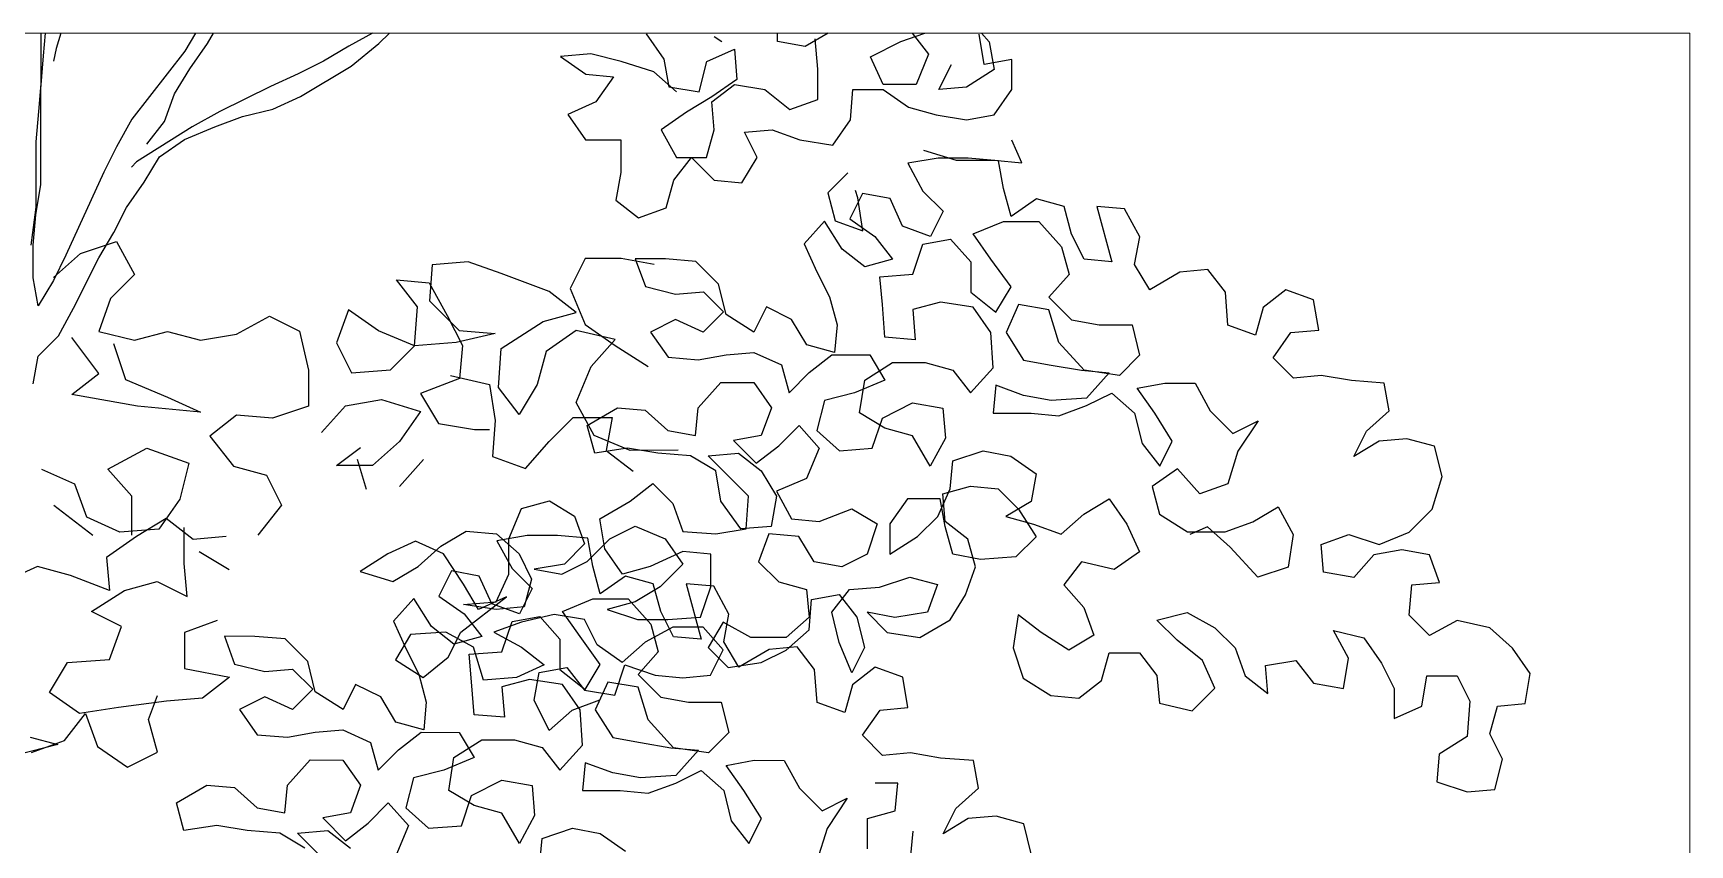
# Model space of a CAD drawing. Header units: millimetres. Extents: x 2810.5 to 2848.4, y 1624.4 to 1676.1.
# Drawn here: x 2838.274 to 2840.414, y 1652.577 to 1653.625 of the extents above; entities that cross this region are included whole.
import ezdxf

# ---------------------------------------------------------------- set-up
doc = ezdxf.new("R2010")
doc.units = ezdxf.units.MM
doc.layers.add('PROIEZIONI_projections', color=145, linetype='Continuous', lineweight=13)
doc.layers.add('VERDE_ALBERI', color=104, linetype='Continuous')

msp = doc.modelspace()

# ---------------------------------------------------------------- linework, layer by layer
at = {"layer": 'PROIEZIONI_projections'}
msp.add_lwpolyline([(2840.414, 1653.6251), (2836.2066, 1653.6251), (2836.2066, 1651.053), (2840.414, 1651.053)], close=True, dxfattribs=at)
at = {"layer": 'VERDE_ALBERI'}
for p, q in [((2838.2845, 1653.6251), (2838.2845, 1653.5599)), ((2838.2878, 1653.5957), (2838.2905, 1653.6251)), ((2838.3101, 1653.6251), (2838.3041, 1653.6054)), ((2838.4841, 1653.6251), (2838.4702, 1653.602)), ((2838.4995, 1653.6118), (2838.5075, 1653.6251)), ((2838.7127, 1653.6251), (2838.6819, 1653.6083)), ((2838.7209, 1653.6116), (2838.7346, 1653.6251)), ((2839.0662, 1653.6243), (2839.089, 1653.5917)), ((2839.1541, 1653.6209), (2839.1639, 1653.6144)), ((2839.2355, 1653.6143), (2839.2355, 1653.6251)), ((2839.2714, 1653.6078), (2839.2355, 1653.6143)), ((2839.3012, 1653.6251), (2839.2714, 1653.6078)), ((2839.2876, 1653.5785), (2839.2844, 1653.6176)), ((2839.356, 1653.5947), (2839.3951, 1653.6142)), ((2839.3951, 1653.6142), (2839.4259, 1653.6251)), ((2839.4098, 1653.6251), (2839.4309, 1653.5979)), ((2839.5026, 1653.5848), (2839.4961, 1653.6239)), ((2839.4993, 1653.6251), (2839.5091, 1653.6141)), ((2839.5091, 1653.6141), (2839.5156, 1653.5783)), ((2838.2845, 1653.5533), (2838.2878, 1653.5957)), ((2838.3041, 1653.6054), (2838.3008, 1653.5891)), ((2838.4702, 1653.602), (2838.4017, 1653.5141)), ((2838.4766, 1653.5792), (2838.4995, 1653.6118)), ((2838.6819, 1653.6083), (2838.6493, 1653.5888)), ((2838.6851, 1653.5823), (2838.7209, 1653.6116)), ((2838.9945, 1653.5983), (2838.9554, 1653.5951)), ((2838.9554, 1653.5951), (2838.988, 1653.5722)), ((2839.0336, 1653.5885), (2838.9945, 1653.5983)), ((2839.089, 1653.5917), (2839.0954, 1653.5559)), ((2839.1443, 1653.5884), (2839.1802, 1653.6046)), ((2839.1802, 1653.6046), (2839.1834, 1653.5655)), ((2839.3723, 1653.5589), (2839.356, 1653.5947)), ((2839.4309, 1653.5979), (2839.4146, 1653.5588)), ((2838.4571, 1653.5467), (2838.4766, 1653.5792)), ((2838.6167, 1653.5726), (2838.5808, 1653.5563)), ((2838.6493, 1653.5888), (2838.6167, 1653.5726)), ((2838.6199, 1653.5433), (2838.6851, 1653.5823)), ((2838.988, 1653.5722), (2839.0238, 1653.5689)), ((2839.0759, 1653.5754), (2839.0336, 1653.5885)), ((2839.1052, 1653.5493), (2839.0759, 1653.5754)), ((2839.1345, 1653.5493), (2839.1443, 1653.5884)), ((2839.2876, 1653.5394), (2839.2876, 1653.5785)), ((2839.4439, 1653.5523), (2839.4602, 1653.5848)), ((2839.5156, 1653.5783), (2839.4797, 1653.5555)), ((2839.5384, 1653.5913), (2839.5026, 1653.5848)), ((2839.5384, 1653.5522), (2839.5384, 1653.5913)), ((2838.2845, 1653.5599), (2838.2812, 1653.524)), ((2838.2844, 1653.4296), (2838.2845, 1653.5533)), ((2838.5808, 1653.5563), (2838.5157, 1653.5238)), ((2839.0238, 1653.5689), (2839.001, 1653.5364)), ((2839.0954, 1653.5559), (2839.1345, 1653.5493)), ((2839.1834, 1653.5655), (2839.1508, 1653.5428)), ((2839.1508, 1653.5363), (2839.1801, 1653.559)), ((2839.1801, 1653.559), (2839.2192, 1653.5525)), ((2839.2192, 1653.5525), (2839.2517, 1653.5264)), ((2839.3299, 1653.5133), (2839.3332, 1653.5524)), ((2839.3332, 1653.5524), (2839.3723, 1653.5523)), ((2839.4146, 1653.5588), (2839.3723, 1653.5589)), ((2839.3723, 1653.5523), (2839.4048, 1653.5295)), ((2839.4797, 1653.5555), (2839.4439, 1653.5523)), ((2839.5155, 1653.5196), (2839.5384, 1653.5522)), ((2838.444, 1653.5109), (2838.4571, 1653.5467)), ((2838.5841, 1653.527), (2838.6199, 1653.5433)), ((2839.001, 1653.5364), (2838.9651, 1653.5201)), ((2839.1508, 1653.5428), (2839.1182, 1653.5233)), ((2839.154, 1653.5004), (2839.1508, 1653.5363)), ((2839.2517, 1653.5264), (2839.2876, 1653.5394)), ((2839.4048, 1653.5295), (2839.4406, 1653.5197)), ((2838.2812, 1653.524), (2838.2779, 1653.4849)), ((2838.4017, 1653.5141), (2838.3821, 1653.4783)), ((2838.4212, 1653.4816), (2838.444, 1653.5109)), ((2838.5157, 1653.5238), (2838.4798, 1653.5043)), ((2838.5091, 1653.5043), (2838.545, 1653.5173)), ((2838.545, 1653.5173), (2838.5841, 1653.527)), ((2838.9651, 1653.5201), (2838.9879, 1653.4876)), ((2839.1182, 1653.5233), (2839.0856, 1653.5005)), ((2839.3071, 1653.4807), (2839.3299, 1653.5133)), ((2839.4406, 1653.5197), (2839.4797, 1653.5132)), ((2839.4797, 1653.5132), (2839.5155, 1653.5196)), ((2838.2779, 1653.4849), (2838.2778, 1653.4003)), ((2838.4798, 1653.5043), (2838.4081, 1653.4588)), ((2838.4375, 1653.4653), (2838.4701, 1653.488)), ((2838.4701, 1653.488), (2838.5091, 1653.5043)), ((2838.9879, 1653.4876), (2839.0335, 1653.4875)), ((2839.0335, 1653.4875), (2839.0335, 1653.4452)), ((2839.0856, 1653.5005), (2839.1051, 1653.4646)), ((2839.1442, 1653.4646), (2839.154, 1653.5004)), ((2839.1931, 1653.4971), (2839.2289, 1653.5004)), ((2839.2093, 1653.4646), (2839.1931, 1653.4971)), ((2839.2289, 1653.5004), (2839.2647, 1653.4873)), ((2839.2647, 1653.4873), (2839.3071, 1653.4807)), ((2839.5513, 1653.4577), (2839.5383, 1653.4871)), ((2838.3821, 1653.4783), (2838.3658, 1653.4458)), ((2838.4179, 1653.4327), (2838.4375, 1653.4653)), ((2839.1018, 1653.4353), (2839.1247, 1653.4646)), ((2839.1051, 1653.4646), (2839.1442, 1653.4646)), ((2839.1247, 1653.4646), (2839.1539, 1653.4353)), ((2839.1898, 1653.432), (2839.2093, 1653.4646)), ((2839.443, 1653.4635), (2839.4039, 1653.4571)), ((2839.4243, 1653.4741), (2839.4666, 1653.4611)), ((2839.4821, 1653.4635), (2839.443, 1653.4635)), ((2839.5212, 1653.4602), (2839.4821, 1653.4635)), ((2838.3658, 1653.4458), (2838.3168, 1653.3384)), ((2838.4081, 1653.4588), (2838.4016, 1653.4523)), ((2839.0335, 1653.4452), (2839.0269, 1653.4094)), ((2839.3266, 1653.4449), (2839.3005, 1653.4189)), ((2839.4039, 1653.4571), (2839.4234, 1653.4212)), ((2839.4666, 1653.4611), (2839.5155, 1653.461)), ((2839.5155, 1653.461), (2839.5513, 1653.4577)), ((2839.5277, 1653.4244), (2839.5212, 1653.4602)), ((2838.2778, 1653.3905), (2838.2844, 1653.4296)), ((2838.3951, 1653.4002), (2838.4179, 1653.4327)), ((2839.092, 1653.3995), (2839.1018, 1653.4353)), ((2839.1539, 1653.4353), (2839.1898, 1653.432)), ((2839.3396, 1653.4123), (2839.3363, 1653.4221)), ((2839.4234, 1653.4212), (2839.4495, 1653.3951)), ((2839.5374, 1653.3886), (2839.5277, 1653.4244)), ((2838.2778, 1653.4003), (2838.2713, 1653.3514)), ((2838.3787, 1653.3676), (2838.3951, 1653.4002)), ((2839.0269, 1653.4094), (2839.0562, 1653.3865)), ((2839.0562, 1653.3865), (2839.092, 1653.3995)), ((2839.3005, 1653.4189), (2839.3102, 1653.383)), ((2839.3453, 1653.418), (2839.329, 1653.3855)), ((2839.346, 1653.37), (2839.3396, 1653.4123)), ((2839.3811, 1653.4115), (2839.3453, 1653.418)), ((2839.3973, 1653.3757), (2839.3811, 1653.4115)), ((2839.57, 1653.4113), (2839.5374, 1653.3886)), ((2839.6058, 1653.4015), (2839.57, 1653.4113)), ((2839.6155, 1653.3657), (2839.6058, 1653.4015)), ((2839.684, 1653.3982), (2839.6482, 1653.4015)), ((2839.6482, 1653.4015), (2839.6676, 1653.3298)), ((2838.2745, 1653.3514), (2838.2778, 1653.3905)), ((2839.2964, 1653.3823), (2839.2703, 1653.353)), ((2839.3192, 1653.3464), (2839.2964, 1653.3823)), ((2839.3102, 1653.383), (2839.346, 1653.37)), ((2839.329, 1653.3855), (2839.3615, 1653.3627)), ((2839.4495, 1653.3951), (2839.4332, 1653.3626)), ((2839.4885, 1653.3658), (2839.5276, 1653.382)), ((2839.5276, 1653.382), (2839.5732, 1653.382)), ((2839.5732, 1653.382), (2839.6025, 1653.3494)), ((2839.7035, 1653.3623), (2839.684, 1653.3982)), ((2838.3357, 1653.3406), (2838.3822, 1653.3561)), ((2838.3592, 1653.3351), (2838.3787, 1653.3676)), ((2838.3822, 1653.3561), (2838.4054, 1653.3136)), ((2839.3615, 1653.3627), (2839.3843, 1653.3333)), ((2839.4332, 1653.3626), (2839.3973, 1653.3757)), ((2839.4234, 1653.3528), (2839.4592, 1653.3593)), ((2839.4592, 1653.3593), (2839.4852, 1653.33)), ((2839.5113, 1653.3332), (2839.4885, 1653.3658)), ((2839.6318, 1653.3331), (2839.6155, 1653.3657)), ((2839.6969, 1653.3265), (2839.7035, 1653.3623)), ((2838.2745, 1653.3091), (2838.2745, 1653.3514)), ((2838.3168, 1653.3384), (2838.3005, 1653.3058)), ((2838.3009, 1653.3096), (2838.3357, 1653.3406)), ((2838.3265, 1653.2699), (2838.3592, 1653.3351)), ((2839.2703, 1653.353), (2839.2866, 1653.3171)), ((2839.3484, 1653.3236), (2839.3192, 1653.3464)), ((2839.4103, 1653.3138), (2839.4234, 1653.3528)), ((2839.6025, 1653.3494), (2839.6122, 1653.3136)), ((2838.4054, 1653.3136), (2838.3745, 1653.2826)), ((2838.7899, 1653.3261), (2838.7861, 1653.2797)), ((2838.8363, 1653.33), (2838.7899, 1653.3261)), ((2838.8789, 1653.3146), (2838.8363, 1653.33)), ((2838.9408, 1653.2914), (2838.8789, 1653.3146)), ((2838.9872, 1653.334), (2838.9679, 1653.2953)), ((2839.0337, 1653.3341), (2838.9872, 1653.334)), ((2839.0763, 1653.3264), (2839.0337, 1653.3341)), ((2839.0912, 1653.3336), (2839.0521, 1653.3336)), ((2839.0521, 1653.3336), (2839.0651, 1653.2978)), ((2839.1302, 1653.3303), (2839.0912, 1653.3336)), ((2839.1595, 1653.301), (2839.1302, 1653.3303)), ((2839.2866, 1653.3171), (2839.3028, 1653.2845)), ((2839.3843, 1653.3333), (2839.3484, 1653.3236)), ((2839.368, 1653.3105), (2839.4103, 1653.3138)), ((2839.4852, 1653.33), (2839.4852, 1653.2909)), ((2839.5373, 1653.2974), (2839.5113, 1653.3332)), ((2839.6122, 1653.3136), (2839.5862, 1653.2843)), ((2839.6676, 1653.3298), (2839.6318, 1653.3331)), ((2839.7164, 1653.2939), (2839.6969, 1653.3265)), ((2839.7555, 1653.3167), (2839.7164, 1653.2939)), ((2839.7914, 1653.3199), (2839.7555, 1653.3167)), ((2839.8142, 1653.2906), (2839.7914, 1653.3199)), ((2838.281, 1653.2732), (2838.2745, 1653.3091)), ((2838.3005, 1653.3058), (2838.281, 1653.2732)), ((2838.7706, 1653.2719), (2838.7435, 1653.3067)), ((2838.7435, 1653.3067), (2838.786, 1653.3029)), ((2838.786, 1653.3029), (2838.8093, 1653.2604)), ((2838.9679, 1653.2953), (2838.9873, 1653.2489)), ((2839.0651, 1653.2978), (2839.1041, 1653.288)), ((2839.1693, 1653.2619), (2839.1595, 1653.301)), ((2839.3712, 1653.2747), (2839.368, 1653.3105)), ((2839.5177, 1653.2648), (2839.5373, 1653.2974)), ((2839.8923, 1653.2938), (2839.863, 1653.271)), ((2839.9281, 1653.2807), (2839.8923, 1653.2938)), ((2838.3745, 1653.2826), (2838.3591, 1653.24)), ((2838.7668, 1653.2216), (2838.7706, 1653.2719)), ((2838.7861, 1653.2797), (2838.8248, 1653.241)), ((2838.9757, 1653.2644), (2838.9408, 1653.2914)), ((2839.1041, 1653.288), (2839.14, 1653.2912)), ((2839.14, 1653.2912), (2839.166, 1653.2651)), ((2839.2214, 1653.2716), (2839.2051, 1653.239)), ((2839.2539, 1653.2553), (2839.2214, 1653.2716)), ((2839.3028, 1653.2845), (2839.3126, 1653.2487)), ((2839.3744, 1653.2324), (2839.3712, 1653.2747)), ((2839.4461, 1653.2779), (2839.4103, 1653.2682)), ((2839.4884, 1653.2713), (2839.4461, 1653.2779)), ((2839.4852, 1653.2909), (2839.5177, 1653.2648)), ((2839.5112, 1653.2388), (2839.4884, 1653.2713)), ((2839.5471, 1653.2746), (2839.5308, 1653.2387)), ((2839.5861, 1653.268), (2839.5471, 1653.2746)), ((2839.5862, 1653.2843), (2839.6154, 1653.2549)), ((2839.8174, 1653.2482), (2839.8142, 1653.2906)), ((2839.863, 1653.271), (2839.8532, 1653.2352)), ((2839.9346, 1653.2416), (2839.9281, 1653.2807)), ((2838.307, 1653.2341), (2838.3265, 1653.2699)), ((2838.5371, 1653.2363), (2838.5796, 1653.2596)), ((2838.5796, 1653.2596), (2838.6183, 1653.2403)), ((2838.6816, 1653.268), (2838.6662, 1653.2254)), ((2838.7203, 1653.2409), (2838.6816, 1653.268)), ((2838.8093, 1653.2604), (2838.8287, 1653.2217)), ((2838.879, 1653.2179), (2838.9331, 1653.2527)), ((2838.9331, 1653.2527), (2838.9757, 1653.2644)), ((2839.1041, 1653.2554), (2839.0715, 1653.2392)), ((2839.1399, 1653.2391), (2839.1041, 1653.2554)), ((2839.166, 1653.2651), (2839.1399, 1653.2391)), ((2839.2051, 1653.239), (2839.1693, 1653.2619)), ((2839.2734, 1653.2227), (2839.2539, 1653.2553)), ((2839.4103, 1653.2682), (2839.4135, 1653.2291)), ((2839.5991, 1653.2257), (2839.5861, 1653.268)), ((2839.6154, 1653.2549), (2839.6513, 1653.2484)), ((2838.2809, 1653.2081), (2838.307, 1653.2341)), ((2838.3591, 1653.1858), (2838.3242, 1653.2323)), ((2838.3591, 1653.24), (2838.4055, 1653.2285)), ((2838.4055, 1653.2285), (2838.4481, 1653.2401)), ((2838.4481, 1653.2401), (2838.4906, 1653.2285)), ((2838.4906, 1653.2285), (2838.5371, 1653.2363)), ((2838.6183, 1653.2403), (2838.63, 1653.19)), ((2838.7668, 1653.2216), (2838.7203, 1653.2409)), ((2838.8712, 1653.2372), (2838.8209, 1653.2255)), ((2838.8248, 1653.241), (2838.8712, 1653.2372)), ((2838.9757, 1653.2412), (2838.937, 1653.214)), ((2839.026, 1653.2296), (2838.9757, 1653.2412)), ((2838.9873, 1653.2489), (2839.026, 1653.2219)), ((2838.9951, 1653.1947), (2839.026, 1653.2296)), ((2839.0715, 1653.2392), (2839.0943, 1653.2066)), ((2839.3126, 1653.2487), (2839.3093, 1653.2129)), ((2839.4135, 1653.2291), (2839.3744, 1653.2324)), ((2839.5144, 1653.1932), (2839.5112, 1653.2388)), ((2839.5308, 1653.2387), (2839.5535, 1653.2029)), ((2839.6513, 1653.2484), (2839.6936, 1653.2484)), ((2839.6936, 1653.2484), (2839.7033, 1653.2093)), ((2839.8532, 1653.2352), (2839.8174, 1653.2482)), ((2839.876, 1653.2059), (2839.8988, 1653.2384)), ((2839.8988, 1653.2384), (2839.9346, 1653.2416)), ((2838.2743, 1653.1723), (2838.2809, 1653.2081)), ((2838.3784, 1653.2246), (2838.3939, 1653.1781)), ((2838.6662, 1653.2254), (2838.6855, 1653.1867)), ((2838.7358, 1653.1906), (2838.7668, 1653.2216)), ((2838.8209, 1653.2255), (2838.7668, 1653.2216)), ((2838.8287, 1653.2217), (2838.8249, 1653.1791)), ((2838.8752, 1653.1675), (2838.879, 1653.2179)), ((2838.937, 1653.214), (2838.9255, 1653.1715)), ((2839.026, 1653.2219), (2839.0686, 1653.1948)), ((2839.0943, 1653.2066), (2839.1334, 1653.2033)), ((2839.1334, 1653.2033), (2839.1692, 1653.2098)), ((2839.1692, 1653.2098), (2839.205, 1653.213)), ((2839.205, 1653.213), (2839.2409, 1653.1967)), ((2839.3093, 1653.2129), (2839.2734, 1653.2227)), ((2839.2767, 1653.1869), (2839.306, 1653.2096)), ((2839.306, 1653.2096), (2839.3549, 1653.2096)), ((2839.3549, 1653.2096), (2839.3744, 1653.177)), ((2839.6317, 1653.1898), (2839.5991, 1653.2257)), ((2839.7033, 1653.2093), (2839.6773, 1653.1832)), ((2838.3243, 1653.1587), (2838.3591, 1653.1858)), ((2838.63, 1653.19), (2838.63, 1653.1435)), ((2838.6855, 1653.1867), (2838.7358, 1653.1906)), ((2838.9758, 1653.1483), (2838.9951, 1653.1947)), ((2839.2409, 1653.1967), (2839.2506, 1653.1608)), ((2839.2506, 1653.1608), (2839.2767, 1653.1869)), ((2839.3483, 1653.177), (2839.3842, 1653.1998)), ((2839.3842, 1653.1998), (2839.4265, 1653.1998)), ((2839.4265, 1653.1998), (2839.4623, 1653.1899)), ((2839.4623, 1653.1899), (2839.4851, 1653.1606)), ((2839.4851, 1653.1606), (2839.5144, 1653.1932)), ((2839.5535, 1653.2029), (2839.5893, 1653.1963)), ((2839.5893, 1653.1963), (2839.6284, 1653.1898)), ((2839.6284, 1653.1898), (2839.6642, 1653.1865)), ((2839.6773, 1653.1832), (2839.6317, 1653.1898)), ((2839.6642, 1653.1865), (2839.6349, 1653.154)), ((2839.902, 1653.1798), (2839.876, 1653.2059)), ((2838.3939, 1653.1781), (2838.4481, 1653.155)), ((2838.8249, 1653.1791), (2838.7746, 1653.1597)), ((2838.8132, 1653.183), (2838.8636, 1653.1714)), ((2838.8636, 1653.1714), (2838.8713, 1653.125)), ((2838.9023, 1653.1327), (2838.8752, 1653.1675)), ((2838.9255, 1653.1715), (2838.9023, 1653.1327)), ((2839.1333, 1653.1414), (2839.1627, 1653.1739)), ((2839.1627, 1653.1739), (2839.205, 1653.1739)), ((2839.205, 1653.1739), (2839.2278, 1653.1413)), ((2839.3744, 1653.177), (2839.3353, 1653.1608)), ((2839.3418, 1653.1347), (2839.3483, 1653.177)), ((2839.5177, 1653.1704), (2839.5144, 1653.1345)), ((2839.5535, 1653.1573), (2839.5177, 1653.1704)), ((2839.7, 1653.1669), (2839.7359, 1653.1734)), ((2839.7228, 1653.1343), (2839.7, 1653.1669)), ((2839.7359, 1653.1734), (2839.775, 1653.1734)), ((2839.775, 1653.1734), (2839.7945, 1653.1375)), ((2839.9378, 1653.183), (2839.902, 1653.1798)), ((2839.9769, 1653.1765), (2839.9378, 1653.183)), ((2840.0192, 1653.1732), (2839.9769, 1653.1765)), ((2840.0257, 1653.1373), (2840.0192, 1653.1732)), ((2838.4094, 1653.1433), (2838.3243, 1653.1587)), ((2838.4907, 1653.1357), (2838.4094, 1653.1433)), ((2838.4481, 1653.155), (2838.4907, 1653.1357)), ((2838.63, 1653.1435), (2838.5836, 1653.128)), ((2838.6469, 1653.1093), (2838.6778, 1653.1441)), ((2838.6778, 1653.1441), (2838.7243, 1653.1519)), ((2838.7243, 1653.1519), (2838.7746, 1653.1365)), ((2838.7746, 1653.1597), (2838.7978, 1653.121)), ((2838.9991, 1653.1057), (2838.9758, 1653.1483)), ((2839.2962, 1653.151), (2839.2864, 1653.1119)), ((2839.3353, 1653.1608), (2839.2962, 1653.151)), ((2839.3711, 1653.1282), (2839.4102, 1653.1477)), ((2839.4102, 1653.1477), (2839.4492, 1653.1411)), ((2839.5893, 1653.1508), (2839.5535, 1653.1573)), ((2839.6349, 1653.154), (2839.5893, 1653.1508)), ((2839.599, 1653.1312), (2839.6349, 1653.1442)), ((2839.6349, 1653.1442), (2839.6675, 1653.1604)), ((2839.6675, 1653.1604), (2839.6968, 1653.1344)), ((2838.5372, 1653.1318), (2838.5024, 1653.1047)), ((2838.5836, 1653.128), (2838.5372, 1653.1318)), ((2838.7746, 1653.1365), (2838.7475, 1653.0978)), ((2838.7978, 1653.121), (2838.8443, 1653.1133)), ((2838.8713, 1653.125), (2838.8675, 1653.0785)), ((2838.941, 1653.0979), (2838.972, 1653.1289)), ((2838.972, 1653.1289), (2839.0223, 1653.129)), ((2838.99, 1653.1187), (2839.0291, 1653.1415)), ((2839.0223, 1653.129), (2839.0146, 1653.0864)), ((2839.0291, 1653.1415), (2839.0649, 1653.1382)), ((2839.0649, 1653.1382), (2839.0942, 1653.1121)), ((2839.13, 1653.1056), (2839.1333, 1653.1414)), ((2839.2278, 1653.1413), (2839.2147, 1653.1055)), ((2839.3743, 1653.1151), (2839.3418, 1653.1347)), ((2839.358, 1653.0891), (2839.3711, 1653.1282)), ((2839.4492, 1653.1411), (2839.4525, 1653.102)), ((2839.5144, 1653.1345), (2839.5632, 1653.1345)), ((2839.5632, 1653.1345), (2839.599, 1653.1312)), ((2839.6968, 1653.1344), (2839.7065, 1653.0953)), ((2839.7456, 1653.0985), (2839.7228, 1653.1343)), ((2839.7945, 1653.1375), (2839.8238, 1653.1082)), ((2839.8238, 1653.1082), (2839.8563, 1653.1245)), ((2839.8563, 1653.1245), (2839.8302, 1653.0854)), ((2839.9964, 1653.1113), (2840.0257, 1653.1373)), ((2838.5024, 1653.1047), (2838.5333, 1653.066)), ((2838.8443, 1653.1133), (2838.8636, 1653.1134)), ((2838.9997, 1653.0829), (2838.99, 1653.1187)), ((2839.0455, 1653.0864), (2838.9991, 1653.1057)), ((2839.0942, 1653.1121), (2839.13, 1653.1056)), ((2839.2147, 1653.1055), (2839.1789, 1653.099)), ((2839.2375, 1653.0924), (2839.2636, 1653.1185)), ((2839.2636, 1653.1185), (2839.2896, 1653.0891)), ((2839.2864, 1653.1119), (2839.3157, 1653.0859)), ((2839.4101, 1653.1053), (2839.3743, 1653.1151)), ((2839.4329, 1653.0662), (2839.4101, 1653.1053)), ((2839.4525, 1653.102), (2839.4329, 1653.0662)), ((2839.9801, 1653.0787), (2839.9964, 1653.1113)), ((2840.0485, 1653.1015), (2840.0126, 1653.0983)), ((2840.0843, 1653.0917), (2840.0485, 1653.1015)), ((2838.3708, 1653.062), (2838.4211, 1653.0892)), ((2838.4211, 1653.0892), (2838.4753, 1653.0699)), ((2838.6663, 1653.0667), (2838.6972, 1653.09)), ((2838.7475, 1653.0978), (2838.7127, 1653.0668)), ((2838.8675, 1653.0785), (2838.9101, 1653.0631)), ((2838.9101, 1653.0631), (2838.941, 1653.0979)), ((2839.0421, 1653.0894), (2838.9997, 1653.0829)), ((2839.0146, 1653.0864), (2839.0494, 1653.0594)), ((2839.0812, 1653.0828), (2839.0421, 1653.0894)), ((2839.1074, 1653.0865), (2839.0455, 1653.0864)), ((2839.1235, 1653.0795), (2839.0812, 1653.0828)), ((2839.156, 1653.06), (2839.1235, 1653.0795)), ((2839.1463, 1653.0795), (2839.1854, 1653.0827)), ((2839.1984, 1653.0273), (2839.1463, 1653.0795)), ((2839.1789, 1653.099), (2839.2082, 1653.0697)), ((2839.1854, 1653.0827), (2839.2147, 1653.0599)), ((2839.2082, 1653.0697), (2839.2375, 1653.0924)), ((2839.2896, 1653.0891), (2839.2733, 1653.0501)), ((2839.3157, 1653.0859), (2839.358, 1653.0891)), ((2839.4622, 1653.0727), (2839.5013, 1653.0857)), ((2839.5013, 1653.0857), (2839.5371, 1653.0791)), ((2839.5371, 1653.0791), (2839.5697, 1653.0563)), ((2839.7065, 1653.0953), (2839.7293, 1653.0659)), ((2839.7293, 1653.0659), (2839.7456, 1653.0985)), ((2839.8302, 1653.0854), (2839.8172, 1653.0431)), ((2840.0126, 1653.0983), (2839.9801, 1653.0787)), ((2840.094, 1653.0526), (2840.0843, 1653.0917)), ((2838.3283, 1653.0426), (2838.2857, 1653.0619)), ((2838.4018, 1653.0272), (2838.3708, 1653.062)), ((2838.4753, 1653.0699), (2838.4637, 1653.0234)), ((2838.5333, 1653.066), (2838.5759, 1653.0545)), ((2838.7127, 1653.0668), (2838.6663, 1653.0667)), ((2838.705, 1653.0358), (2838.6934, 1653.0745)), ((2838.7785, 1653.0746), (2838.7476, 1653.0397)), ((2839.1625, 1653.0209), (2839.156, 1653.06)), ((2839.2147, 1653.0599), (2839.2342, 1653.0273)), ((2839.4589, 1653.0369), (2839.4622, 1653.0727)), ((2839.7521, 1653.0627), (2839.7195, 1653.0399)), ((2839.7813, 1653.0301), (2839.7521, 1653.0627)), ((2838.3438, 1653.0001), (2838.3283, 1653.0426)), ((2838.5759, 1653.0545), (2838.5953, 1653.0158)), ((2839.0453, 1653.021), (2839.0746, 1653.0437)), ((2839.0746, 1653.0437), (2839.1006, 1653.0177)), ((2839.2733, 1653.0501), (2839.2342, 1653.0338)), ((2839.4426, 1653.0011), (2839.4589, 1653.0369)), ((2839.4491, 1653.0304), (2839.485, 1653.0401)), ((2839.485, 1653.0401), (2839.5208, 1653.0368)), ((2839.5208, 1653.0368), (2839.5468, 1653.0107)), ((2839.5697, 1653.0563), (2839.5631, 1653.0205)), ((2839.7195, 1653.0399), (2839.7292, 1653.0041)), ((2839.8172, 1653.0431), (2839.7813, 1653.0301)), ((2840.081, 1653.0103), (2840.094, 1653.0526)), ((2838.3012, 1653.0155), (2838.3516, 1652.9769)), ((2838.4019, 1652.9769), (2838.4018, 1653.0272)), ((2838.4637, 1653.0234), (2838.4367, 1652.9847)), ((2838.5953, 1653.0158), (2838.5644, 1652.9771)), ((2838.9052, 1653.0113), (2838.9411, 1653.0211)), ((2838.9411, 1653.0211), (2838.9736, 1653.0015)), ((2839.0062, 1652.9982), (2839.0453, 1653.021)), ((2839.1006, 1653.0177), (2839.1136, 1652.9818)), ((2839.1885, 1652.985), (2839.1625, 1653.0209)), ((2839.1951, 1652.985), (2839.1984, 1653.0273)), ((2839.2342, 1653.0273), (2839.2276, 1652.9882)), ((2839.2342, 1653.0338), (2839.2537, 1652.998)), ((2839.4035, 1653.0239), (2839.3807, 1652.9914)), ((2839.4459, 1653.0239), (2839.4035, 1653.0239)), ((2839.4524, 1652.988), (2839.4459, 1653.0239)), ((2839.4524, 1652.9945), (2839.4491, 1653.0304)), ((2839.5631, 1653.0205), (2839.5305, 1653.001)), ((2839.6315, 1653.0042), (2839.6641, 1653.0237)), ((2839.6641, 1653.0237), (2839.6869, 1652.9911)), ((2838.3864, 1652.9808), (2838.3438, 1653.0001)), ((2838.4463, 1652.9984), (2838.4077, 1652.9752)), ((2838.4812, 1652.9714), (2838.4463, 1652.9984)), ((2838.8889, 1652.9723), (2838.9052, 1653.0113)), ((2838.9736, 1653.0015), (2838.9866, 1652.9657)), ((2839.0127, 1652.9591), (2839.0062, 1652.9982)), ((2839.2537, 1652.998), (2839.2895, 1652.9947)), ((2839.2895, 1652.9947), (2839.3319, 1653.0109)), ((2839.3319, 1653.0109), (2839.3644, 1652.9914)), ((2839.4165, 1652.975), (2839.4426, 1653.0011)), ((2839.4817, 1652.9717), (2839.4524, 1652.9945)), ((2839.5305, 1653.001), (2839.5664, 1652.9912)), ((2839.5468, 1653.0107), (2839.5696, 1652.9749)), ((2839.6022, 1652.9781), (2839.6315, 1653.0042)), ((2839.7292, 1653.0041), (2839.765, 1652.9812)), ((2839.8139, 1652.9812), (2839.8497, 1652.9942)), ((2839.8497, 1652.9942), (2839.8823, 1653.0137)), ((2839.8823, 1653.0137), (2839.9018, 1652.9778)), ((2840.0516, 1652.981), (2840.081, 1653.0103)), ((2838.4077, 1652.9752), (2838.369, 1652.948)), ((2838.4367, 1652.9847), (2838.3864, 1652.9808)), ((2838.4696, 1652.9404), (2838.4696, 1652.9868)), ((2838.5237, 1652.9753), (2838.4812, 1652.9714)), ((2838.801, 1652.9626), (2838.8335, 1652.9821)), ((2838.8335, 1652.9821), (2838.8726, 1652.9788)), ((2838.8726, 1652.9788), (2838.9019, 1652.9527)), ((2838.9125, 1652.9763), (2838.8734, 1652.9698)), ((2838.8889, 1652.9267), (2838.8889, 1652.9723)), ((2838.9516, 1652.9763), (2838.9125, 1652.9763)), ((2838.9907, 1652.973), (2838.9516, 1652.9763)), ((2838.9898, 1652.9429), (2839.0192, 1652.9721)), ((2838.9972, 1652.9371), (2838.9907, 1652.973)), ((2839.0192, 1652.9721), (2839.0518, 1652.9884)), ((2839.0518, 1652.9884), (2839.0908, 1652.9721)), ((2839.0908, 1652.9721), (2839.1136, 1652.9395)), ((2839.1136, 1652.9818), (2839.156, 1652.9785)), ((2839.156, 1652.9785), (2839.1951, 1652.985)), ((2839.2276, 1652.9882), (2839.1885, 1652.985)), ((2839.2244, 1652.9785), (2839.2113, 1652.9427)), ((2839.2634, 1652.9752), (2839.2244, 1652.9785)), ((2839.283, 1652.9426), (2839.2634, 1652.9752)), ((2839.3644, 1652.9914), (2839.3514, 1652.9523)), ((2839.3807, 1652.9914), (2839.3807, 1652.9523)), ((2839.3807, 1652.9523), (2839.4165, 1652.975)), ((2839.4621, 1652.9522), (2839.4524, 1652.988)), ((2839.4914, 1652.9359), (2839.4817, 1652.9717)), ((2839.5696, 1652.9749), (2839.5435, 1652.9489)), ((2839.5664, 1652.9912), (2839.6022, 1652.9781)), ((2839.6869, 1652.9911), (2839.7031, 1652.9552)), ((2839.765, 1652.9812), (2839.8139, 1652.9812)), ((2839.7911, 1652.9877), (2839.7683, 1652.978)), ((2839.8204, 1652.9616), (2839.7911, 1652.9877)), ((2839.9018, 1652.9778), (2839.8952, 1652.9355)), ((2839.9376, 1652.9648), (2839.9735, 1652.9778)), ((2839.9735, 1652.9778), (2840.0125, 1652.9647)), ((2840.0125, 1652.9647), (2840.0516, 1652.981)), ((2838.4889, 1652.9559), (2838.5277, 1652.9327)), ((2838.7326, 1652.9529), (2838.6967, 1652.9301)), ((2838.7684, 1652.9691), (2838.7326, 1652.9529)), ((2838.8042, 1652.9528), (2838.7684, 1652.9691)), ((2838.7716, 1652.9365), (2838.801, 1652.9626)), ((2838.8302, 1652.9137), (2838.8042, 1652.9528)), ((2838.8734, 1652.9698), (2838.8929, 1652.934)), ((2838.9019, 1652.9527), (2838.9182, 1652.9201)), ((2838.9866, 1652.9657), (2838.9605, 1652.9396)), ((2839.0354, 1652.9265), (2839.0127, 1652.9591)), ((2839.1136, 1652.9558), (2839.0713, 1652.9363)), ((2839.1494, 1652.9525), (2839.1136, 1652.9558)), ((2839.1494, 1652.9101), (2839.1494, 1652.9525)), ((2839.3514, 1652.9523), (2839.3188, 1652.936)), ((2839.4979, 1652.9456), (2839.4621, 1652.9522)), ((2839.7031, 1652.9552), (2839.6705, 1652.9325)), ((2839.8562, 1652.9225), (2839.8204, 1652.9616)), ((2839.9408, 1652.929), (2839.9376, 1652.9648)), ((2840.006, 1652.9517), (2839.9799, 1652.9224)), ((2840.0418, 1652.9582), (2840.006, 1652.9517)), ((2840.0776, 1652.9516), (2840.0418, 1652.9582)), ((2840.0906, 1652.9158), (2840.0776, 1652.9516)), ((2838.28, 1652.9363), (2838.2374, 1652.917)), ((2838.3226, 1652.9248), (2838.28, 1652.9363)), ((2838.369, 1652.948), (2838.3729, 1652.9055)), ((2838.4735, 1652.8978), (2838.4696, 1652.9404)), ((2838.6967, 1652.9301), (2838.739, 1652.917)), ((2838.739, 1652.917), (2838.7716, 1652.9365)), ((2838.8148, 1652.9308), (2838.7985, 1652.8982)), ((2838.8506, 1652.9242), (2838.8148, 1652.9308)), ((2838.8929, 1652.934), (2838.919, 1652.9079)), ((2838.9605, 1652.9396), (2838.9214, 1652.9331)), ((2838.9214, 1652.9331), (2838.9573, 1652.9266)), ((2838.9573, 1652.9266), (2838.9898, 1652.9429)), ((2839.0069, 1652.9013), (2838.9972, 1652.9371)), ((2839.0713, 1652.9363), (2839.0354, 1652.9265)), ((2839.1136, 1652.9395), (2839.0843, 1652.9102)), ((2839.2113, 1652.9427), (2839.2373, 1652.9166)), ((2839.3188, 1652.936), (2839.283, 1652.9426)), ((2839.4783, 1652.9001), (2839.4914, 1652.9359)), ((2839.5435, 1652.9489), (2839.4979, 1652.9456)), ((2839.6282, 1652.9423), (2839.6054, 1652.913)), ((2839.6705, 1652.9325), (2839.6282, 1652.9423)), ((2839.8952, 1652.9355), (2839.8562, 1652.9225)), ((2839.9799, 1652.9224), (2839.9408, 1652.929)), ((2838.3729, 1652.9055), (2838.3226, 1652.9248)), ((2838.3922, 1652.9055), (2838.4348, 1652.9171)), ((2838.4348, 1652.9171), (2838.4735, 1652.8978)), ((2838.8497, 1652.8811), (2838.8302, 1652.9137)), ((2838.8668, 1652.8884), (2838.8506, 1652.9242)), ((2838.8725, 1652.8909), (2838.8889, 1652.9267)), ((2838.919, 1652.9079), (2838.9027, 1652.8753)), ((2838.9182, 1652.9201), (2838.9084, 1652.8843)), ((2839.0395, 1652.9241), (2839.0069, 1652.9013)), ((2839.0753, 1652.9143), (2839.0395, 1652.9241)), ((2839.0843, 1652.9102), (2839.0517, 1652.8907)), ((2839.085, 1652.8784), (2839.0753, 1652.9143)), ((2839.1535, 1652.9109), (2839.1176, 1652.9142)), ((2839.1176, 1652.9142), (2839.1371, 1652.8426)), ((2839.1363, 1652.8711), (2839.1494, 1652.9101)), ((2839.173, 1652.8751), (2839.1535, 1652.9109)), ((2839.2373, 1652.9166), (2839.2732, 1652.9068)), ((2839.3285, 1652.9067), (2839.3676, 1652.9099)), ((2839.3676, 1652.9099), (2839.4067, 1652.9229)), ((2839.4067, 1652.9229), (2839.4425, 1652.9131)), ((2839.4425, 1652.9131), (2839.4295, 1652.8773)), ((2839.6054, 1652.913), (2839.6314, 1652.8836)), ((2840.0515, 1652.8735), (2840.0548, 1652.9126)), ((2840.0548, 1652.9126), (2840.0906, 1652.9158)), ((2838.3497, 1652.8784), (2838.3922, 1652.9055)), ((2838.7659, 1652.895), (2838.7398, 1652.8657)), ((2838.7887, 1652.8592), (2838.7659, 1652.895)), ((2838.7985, 1652.8982), (2838.831, 1652.8754)), ((2838.8269, 1652.8518), (2838.8856, 1652.8974)), ((2838.8302, 1652.8876), (2838.8725, 1652.8909)), ((2838.8725, 1652.8811), (2838.8302, 1652.8876)), ((2838.8856, 1652.8974), (2838.8497, 1652.8811)), ((2838.9027, 1652.8753), (2838.8668, 1652.8884)), ((2838.958, 1652.8785), (2838.9971, 1652.8948)), ((2838.9971, 1652.8948), (2839.0427, 1652.8947)), ((2839.0517, 1652.8907), (2839.0158, 1652.881)), ((2839.0427, 1652.8947), (2839.072, 1652.8622)), ((2839.2732, 1652.9068), (2839.2764, 1652.8709)), ((2839.2764, 1652.8547), (2839.2797, 1652.8937)), ((2839.2797, 1652.8937), (2839.3155, 1652.9002)), ((2839.3057, 1652.8774), (2839.3285, 1652.9067)), ((2839.3155, 1652.9002), (2839.3383, 1652.8709)), ((2839.4588, 1652.8675), (2839.4783, 1652.9001)), ((2838.3884, 1652.859), (2838.3497, 1652.8784)), ((2838.5122, 1652.8669), (2838.4697, 1652.8514)), ((2838.7398, 1652.8657), (2838.7561, 1652.8299)), ((2838.831, 1652.8754), (2838.8538, 1652.8461)), ((2838.9051, 1652.8648), (2838.8692, 1652.8518)), ((2838.9084, 1652.8843), (2838.8725, 1652.8811)), ((2838.8798, 1652.8265), (2838.8929, 1652.8656)), ((2838.8929, 1652.8656), (2838.9287, 1652.8721)), ((2838.9474, 1652.8745), (2838.9051, 1652.8648)), ((2838.9287, 1652.8721), (2838.9547, 1652.8427)), ((2838.9865, 1652.868), (2838.9474, 1652.8745)), ((2838.9808, 1652.846), (2838.958, 1652.8785)), ((2839.0028, 1652.8354), (2838.9865, 1652.868)), ((2839.0158, 1652.881), (2839.0549, 1652.8679)), ((2839.0549, 1652.8679), (2839.094, 1652.8679)), ((2839.1013, 1652.8458), (2839.085, 1652.8784)), ((2839.094, 1652.8679), (2839.1363, 1652.8711)), ((2839.1656, 1652.8645), (2839.1461, 1652.832)), ((2839.2014, 1652.845), (2839.1656, 1652.8645)), ((2839.1664, 1652.8393), (2839.173, 1652.8751)), ((2839.2764, 1652.8709), (2839.247, 1652.8449)), ((2839.3154, 1652.8383), (2839.3057, 1652.8774)), ((2839.3383, 1652.8709), (2839.348, 1652.8318)), ((2839.3871, 1652.8708), (2839.3513, 1652.8774)), ((2839.3513, 1652.8774), (2839.3773, 1652.8513)), ((2839.4295, 1652.8773), (2839.3871, 1652.8708)), ((2839.4197, 1652.8448), (2839.4588, 1652.8675)), ((2839.5467, 1652.874), (2839.5402, 1652.8316)), ((2839.576, 1652.8511), (2839.5467, 1652.874)), ((2839.6314, 1652.8836), (2839.6444, 1652.8478)), ((2839.7258, 1652.8673), (2839.7649, 1652.877)), ((2839.7519, 1652.8412), (2839.7258, 1652.8673)), ((2839.7649, 1652.877), (2839.8007, 1652.8574)), ((2840.0776, 1652.8474), (2840.0515, 1652.8735)), ((2840.1134, 1652.8669), (2840.0776, 1652.8474)), ((2840.1557, 1652.8571), (2840.1134, 1652.8669)), ((2838.373, 1652.8165), (2838.3884, 1652.859)), ((2838.4697, 1652.8514), (2838.4697, 1652.8049)), ((2838.5607, 1652.8463), (2838.5216, 1652.8464)), ((2838.5216, 1652.8464), (2838.5346, 1652.8105)), ((2838.5997, 1652.843), (2838.5607, 1652.8463)), ((2838.629, 1652.8137), (2838.5997, 1652.843)), ((2838.7618, 1652.8486), (2838.7422, 1652.8161)), ((2838.8074, 1652.8518), (2838.7618, 1652.8486)), ((2838.8179, 1652.8363), (2838.7887, 1652.8592)), ((2838.8432, 1652.8323), (2838.8074, 1652.8518)), ((2838.8106, 1652.8193), (2838.8269, 1652.8518)), ((2838.8538, 1652.8461), (2838.8179, 1652.8363)), ((2838.8692, 1652.8518), (2838.9051, 1652.8322)), ((2838.9547, 1652.8427), (2838.9547, 1652.8036)), ((2839.0068, 1652.8101), (2838.9808, 1652.846)), ((2839.1005, 1652.8581), (2839.0647, 1652.8386)), ((2839.072, 1652.8622), (2839.0817, 1652.8263)), ((2839.1396, 1652.858), (2839.1005, 1652.8581)), ((2839.1371, 1652.8426), (2839.1013, 1652.8458)), ((2839.1656, 1652.8287), (2839.1396, 1652.858)), ((2839.247, 1652.8449), (2839.2014, 1652.845)), ((2839.247, 1652.8286), (2839.2764, 1652.8547)), ((2839.3773, 1652.8513), (2839.4197, 1652.8448)), ((2839.6118, 1652.8283), (2839.576, 1652.8511)), ((2839.6444, 1652.8478), (2839.6118, 1652.8283)), ((2839.8007, 1652.8574), (2839.8268, 1652.8314)), ((2839.9733, 1652.8182), (2839.9538, 1652.854)), ((2839.9538, 1652.854), (2839.9929, 1652.8442)), ((2839.9929, 1652.8442), (2840.0156, 1652.8116)), ((2840.185, 1652.831), (2840.1557, 1652.8571)), ((2838.7561, 1652.8299), (2838.7723, 1652.7973)), ((2838.8375, 1652.8233), (2838.8798, 1652.8265)), ((2838.8407, 1652.7875), (2838.8375, 1652.8233)), ((2838.8562, 1652.7899), (2838.8432, 1652.8323)), ((2838.9051, 1652.8322), (2838.9343, 1652.8094)), ((2839.0353, 1652.8125), (2839.0028, 1652.8354)), ((2839.0647, 1652.8386), (2839.0353, 1652.8125)), ((2839.0817, 1652.8263), (2839.0557, 1652.797)), ((2839.1461, 1652.832), (2839.1721, 1652.8059)), ((2839.1493, 1652.7962), (2839.1656, 1652.8287)), ((2839.1859, 1652.8067), (2839.1664, 1652.8393)), ((2839.225, 1652.8294), (2839.1859, 1652.8067)), ((2839.2144, 1652.8124), (2839.247, 1652.8286)), ((2839.2609, 1652.8327), (2839.225, 1652.8294)), ((2839.2836, 1652.8033), (2839.2609, 1652.8327)), ((2839.3317, 1652.7992), (2839.3154, 1652.8383)), ((2839.348, 1652.8318), (2839.3317, 1652.7992)), ((2839.5402, 1652.8316), (2839.5531, 1652.7925)), ((2839.6541, 1652.7892), (2839.6639, 1652.825)), ((2839.6639, 1652.825), (2839.703, 1652.825)), ((2839.703, 1652.825), (2839.7258, 1652.7956)), ((2839.7844, 1652.8151), (2839.7519, 1652.8412)), ((2839.8268, 1652.8314), (2839.8398, 1652.7955)), ((2840.2078, 1652.7984), (2840.185, 1652.831)), ((2838.2956, 1652.7738), (2838.3188, 1652.8125)), ((2838.3188, 1652.8125), (2838.373, 1652.8165)), ((2838.4697, 1652.8049), (2838.5278, 1652.7934)), ((2838.5346, 1652.8105), (2838.5736, 1652.8007)), ((2838.5736, 1652.8007), (2838.6095, 1652.804)), ((2838.6095, 1652.804), (2838.6355, 1652.7779)), ((2838.6388, 1652.7746), (2838.629, 1652.8137)), ((2838.7422, 1652.8161), (2838.778, 1652.7932)), ((2838.778, 1652.7932), (2838.8106, 1652.8193)), ((2838.9343, 1652.8094), (2838.8985, 1652.7931)), ((2838.9278, 1652.7996), (2838.9637, 1652.8061)), ((2838.9547, 1652.8036), (2838.9872, 1652.7776)), ((2838.9637, 1652.8061), (2838.9864, 1652.7768)), ((2838.9872, 1652.7776), (2839.0068, 1652.8101)), ((2839.0255, 1652.7702), (2839.0386, 1652.8093)), ((2839.0386, 1652.8093), (2839.0776, 1652.7962)), ((2839.1721, 1652.8059), (2839.2144, 1652.8124)), ((2839.2869, 1652.761), (2839.2836, 1652.8033)), ((2839.3618, 1652.8065), (2839.3325, 1652.7837)), ((2839.3976, 1652.7935), (2839.3618, 1652.8065)), ((2839.8007, 1652.7793), (2839.7844, 1652.8151)), ((2839.8658, 1652.8085), (2839.9049, 1652.815)), ((2839.869, 1652.7727), (2839.8658, 1652.8085)), ((2839.9049, 1652.815), (2839.9277, 1652.7857)), ((2839.9668, 1652.7791), (2839.9733, 1652.8182)), ((2840.0156, 1652.8116), (2840.0319, 1652.7791)), ((2838.5278, 1652.7934), (2838.493, 1652.7663)), ((2838.6909, 1652.7843), (2838.6746, 1652.7518)), ((2838.7234, 1652.768), (2838.6909, 1652.7843)), ((2838.7723, 1652.7973), (2838.782, 1652.7615)), ((2838.8439, 1652.7451), (2838.8407, 1652.7875)), ((2838.8985, 1652.7931), (2838.8562, 1652.7899)), ((2838.9156, 1652.7906), (2838.8798, 1652.7809)), ((2838.8798, 1652.7809), (2838.883, 1652.7418)), ((2838.9579, 1652.7841), (2838.9156, 1652.7906)), ((2838.9213, 1652.7638), (2838.9278, 1652.7996)), ((2838.9807, 1652.7515), (2838.9579, 1652.7841)), ((2839.0166, 1652.7873), (2839.0002, 1652.7515)), ((2839.0556, 1652.7807), (2839.0166, 1652.7873)), ((2839.0686, 1652.7384), (2839.0556, 1652.7807)), ((2839.0557, 1652.797), (2839.0849, 1652.7677)), ((2839.0776, 1652.7962), (2839.1135, 1652.7929)), ((2839.1135, 1652.7929), (2839.1493, 1652.7962)), ((2839.3325, 1652.7837), (2839.3227, 1652.7479)), ((2839.4041, 1652.7544), (2839.3976, 1652.7935)), ((2839.5531, 1652.7925), (2839.5889, 1652.7697)), ((2839.6248, 1652.7664), (2839.6541, 1652.7892)), ((2839.7258, 1652.7956), (2839.729, 1652.7598)), ((2839.7713, 1652.75), (2839.8007, 1652.7793)), ((2839.8398, 1652.7955), (2839.869, 1652.7727)), ((2839.9277, 1652.7857), (2839.9668, 1652.7791)), ((2840.0319, 1652.7791), (2840.0319, 1652.74)), ((2840.0677, 1652.7562), (2840.0742, 1652.7953)), ((2840.0742, 1652.7953), (2840.1133, 1652.7953)), ((2840.1133, 1652.7953), (2840.1296, 1652.7627)), ((2840.2012, 1652.7594), (2840.2078, 1652.7984)), ((2838.3343, 1652.7468), (2838.2956, 1652.7738)), ((2838.4465, 1652.7624), (2838.3846, 1652.7546)), ((2838.4233, 1652.7391), (2838.4349, 1652.7701)), ((2838.493, 1652.7663), (2838.4465, 1652.7624)), ((2838.5736, 1652.7682), (2838.541, 1652.7519)), ((2838.6094, 1652.7518), (2838.5736, 1652.7682)), ((2838.6355, 1652.7779), (2838.6094, 1652.7518)), ((2838.6746, 1652.7518), (2838.6388, 1652.7746)), ((2838.7429, 1652.7354), (2838.7234, 1652.768)), ((2838.782, 1652.7615), (2838.7788, 1652.7256)), ((2838.9408, 1652.7247), (2838.9213, 1652.7638)), ((2839.006, 1652.7637), (2838.9701, 1652.7507)), ((2838.9864, 1652.7768), (2839.0255, 1652.7702)), ((2839.0849, 1652.7677), (2839.1208, 1652.7611)), ((2839.1208, 1652.7611), (2839.1631, 1652.7611)), ((2839.1631, 1652.7611), (2839.1728, 1652.722)), ((2839.3227, 1652.7479), (2839.2869, 1652.761)), ((2839.5889, 1652.7697), (2839.6248, 1652.7664)), ((2839.729, 1652.7598), (2839.7713, 1652.75)), ((2840.1296, 1652.7627), (2840.1263, 1652.7171)), ((2840.1654, 1652.7561), (2840.2012, 1652.7594)), ((2838.315, 1652.7119), (2838.3421, 1652.7468)), ((2838.3846, 1652.7546), (2838.3343, 1652.7468)), ((2838.3421, 1652.7468), (2838.3576, 1652.7042)), ((2838.435, 1652.6966), (2838.4233, 1652.7391)), ((2838.541, 1652.7519), (2838.5638, 1652.7193)), ((2838.883, 1652.7418), (2838.8439, 1652.7451)), ((2838.9701, 1652.7507), (2838.9408, 1652.7247)), ((2838.9839, 1652.7059), (2838.9807, 1652.7515)), ((2839.0002, 1652.7515), (2839.023, 1652.7156)), ((2839.1012, 1652.7025), (2839.0686, 1652.7384)), ((2839.3455, 1652.7186), (2839.3683, 1652.7511)), ((2839.3683, 1652.7511), (2839.4041, 1652.7544)), ((2840.0319, 1652.74), (2840.0677, 1652.7562)), ((2840.1556, 1652.7203), (2840.1654, 1652.7561)), ((2838.2707, 1652.7163), (2838.3065, 1652.7065)), ((2838.5638, 1652.7193), (2838.6029, 1652.716)), ((2838.6029, 1652.716), (2838.6387, 1652.7225)), ((2838.6387, 1652.7225), (2838.6745, 1652.7257)), ((2838.6745, 1652.7257), (2838.7103, 1652.7094)), ((2838.7788, 1652.7256), (2838.7429, 1652.7354)), ((2838.7462, 1652.6996), (2838.7755, 1652.7224)), ((2838.7755, 1652.7224), (2838.8244, 1652.7223)), ((2838.8244, 1652.7223), (2838.8439, 1652.6897)), ((2839.023, 1652.7156), (2839.0588, 1652.7091)), ((2839.1728, 1652.722), (2839.1468, 1652.696)), ((2839.3715, 1652.6925), (2839.3455, 1652.7186)), ((2840.1263, 1652.7171), (2840.0904, 1652.6943)), ((2840.1719, 1652.6877), (2840.1556, 1652.7203)), ((2838.3065, 1652.7065), (2838.2544, 1652.6935)), ((2838.2725, 1652.6964), (2838.315, 1652.7119)), ((2838.3576, 1652.7042), (2838.3963, 1652.6772)), ((2838.3963, 1652.6772), (2838.435, 1652.6966)), ((2838.7103, 1652.7094), (2838.7201, 1652.6736)), ((2838.7201, 1652.6736), (2838.7462, 1652.6996)), ((2838.8178, 1652.6898), (2838.8537, 1652.7125)), ((2838.8537, 1652.7125), (2838.896, 1652.7125)), ((2838.896, 1652.7125), (2838.9318, 1652.7027)), ((2838.9318, 1652.7027), (2838.9546, 1652.6734)), ((2838.9546, 1652.6734), (2838.9839, 1652.7059)), ((2839.0588, 1652.7091), (2839.0979, 1652.7025)), ((2839.0979, 1652.7025), (2839.1337, 1652.6993)), ((2839.1468, 1652.696), (2839.1012, 1652.7025)), ((2839.1337, 1652.6993), (2839.1044, 1652.6667)), ((2839.4073, 1652.6957), (2839.3715, 1652.6925)), ((2839.4464, 1652.6892), (2839.4073, 1652.6957)), ((2840.0904, 1652.6943), (2840.0872, 1652.6585)), ((2838.6028, 1652.6541), (2838.6322, 1652.6867)), ((2838.6322, 1652.6867), (2838.6745, 1652.6866)), ((2838.6745, 1652.6866), (2838.6973, 1652.6541)), ((2838.8048, 1652.6735), (2838.7657, 1652.6638)), ((2838.8439, 1652.6897), (2838.8048, 1652.6735)), ((2838.8113, 1652.6474), (2838.8178, 1652.6898)), ((2838.9872, 1652.6831), (2838.9839, 1652.6473)), ((2839.023, 1652.67), (2838.9872, 1652.6831)), ((2839.1044, 1652.6569), (2839.137, 1652.6732)), ((2839.137, 1652.6732), (2839.1663, 1652.6471)), ((2839.1695, 1652.6797), (2839.2054, 1652.6862)), ((2839.1923, 1652.6471), (2839.1695, 1652.6797)), ((2839.2054, 1652.6862), (2839.2445, 1652.6861)), ((2839.2445, 1652.6861), (2839.264, 1652.6503)), ((2839.4887, 1652.6859), (2839.4464, 1652.6892)), ((2839.4952, 1652.6501), (2839.4887, 1652.6859)), ((2840.1621, 1652.6487), (2840.1719, 1652.6877)), ((2838.4595, 1652.6315), (2838.4986, 1652.6542)), ((2838.4986, 1652.6542), (2838.5344, 1652.6509)), ((2838.5344, 1652.6509), (2838.5637, 1652.6249)), ((2838.5995, 1652.6183), (2838.6028, 1652.6541)), ((2838.6973, 1652.6541), (2838.6842, 1652.6182)), ((2838.7657, 1652.6638), (2838.7559, 1652.6247)), ((2838.8406, 1652.6409), (2838.8797, 1652.6604)), ((2838.8797, 1652.6604), (2838.9187, 1652.6539)), ((2838.9187, 1652.6539), (2838.922, 1652.6148)), ((2839.0588, 1652.6635), (2839.023, 1652.67)), ((2839.1044, 1652.6667), (2839.0588, 1652.6635)), ((2839.0685, 1652.6439), (2839.1044, 1652.6569)), ((2839.264, 1652.6503), (2839.2933, 1652.6209)), ((2839.391, 1652.6567), (2839.3617, 1652.6567)), ((2839.3877, 1652.6209), (2839.391, 1652.6567)), ((2839.4659, 1652.624), (2839.4952, 1652.6501)), ((2840.0872, 1652.6585), (2840.1262, 1652.6454)), ((2838.4692, 1652.5956), (2838.4595, 1652.6315)), ((2838.707, 1652.6052), (2838.7331, 1652.6312)), ((2838.7331, 1652.6312), (2838.7591, 1652.6019)), ((2838.8438, 1652.6279), (2838.8113, 1652.6474)), ((2838.8275, 1652.6018), (2838.8406, 1652.6409)), ((2838.9839, 1652.6473), (2839.0327, 1652.6472)), ((2839.0327, 1652.6472), (2839.0685, 1652.6439)), ((2839.1663, 1652.6471), (2839.176, 1652.608)), ((2839.2151, 1652.6112), (2839.1923, 1652.6471)), ((2839.2933, 1652.6209), (2839.3258, 1652.6372)), ((2839.3258, 1652.6372), (2839.2997, 1652.5981)), ((2840.1262, 1652.6454), (2840.1621, 1652.6487)), ((2838.5637, 1652.6249), (2838.5995, 1652.6183)), ((2838.6842, 1652.6182), (2838.6484, 1652.6118)), ((2838.6484, 1652.6118), (2838.6777, 1652.5824)), ((2838.7559, 1652.6247), (2838.7852, 1652.5986)), ((2838.8796, 1652.6181), (2838.8438, 1652.6279)), ((2838.9024, 1652.579), (2838.8796, 1652.6181)), ((2838.922, 1652.6148), (2838.9024, 1652.579)), ((2839.176, 1652.608), (2839.1988, 1652.5787)), ((2839.1988, 1652.5787), (2839.2151, 1652.6112)), ((2839.3518, 1652.572), (2839.3519, 1652.6111)), ((2839.3519, 1652.6111), (2839.3877, 1652.6209)), ((2839.4496, 1652.5915), (2839.4659, 1652.624)), ((2839.4821, 1652.611), (2839.4496, 1652.5915)), ((2839.518, 1652.6142), (2839.4821, 1652.611)), ((2839.5538, 1652.6044), (2839.518, 1652.6142)), ((2838.5116, 1652.6021), (2838.4692, 1652.5956)), ((2838.5507, 1652.5956), (2838.5116, 1652.6021)), ((2838.593, 1652.5923), (2838.5507, 1652.5956)), ((2838.6255, 1652.5727), (2838.593, 1652.5923)), ((2838.6158, 1652.5922), (2838.6549, 1652.5955)), ((2838.6679, 1652.5401), (2838.6158, 1652.5922)), ((2838.6549, 1652.5955), (2838.6842, 1652.5726)), ((2838.6777, 1652.5824), (2838.707, 1652.6052)), ((2838.7591, 1652.6019), (2838.7428, 1652.5628)), ((2838.7852, 1652.5986), (2838.8275, 1652.6018)), ((2838.9317, 1652.5854), (2838.9708, 1652.5984)), ((2838.9708, 1652.5984), (2839.0066, 1652.5919)), ((2839.0066, 1652.5919), (2839.0392, 1652.5691)), ((2839.2997, 1652.5981), (2839.2867, 1652.5558)), ((2839.4105, 1652.5948), (2839.4072, 1652.559)), ((2839.5635, 1652.5653), (2839.5538, 1652.6044)), ((2838.9284, 1652.5496), (2838.9317, 1652.5854))]:
    msp.add_line(p, q, dxfattribs=at)

doc.saveas('drawing.dxf')
